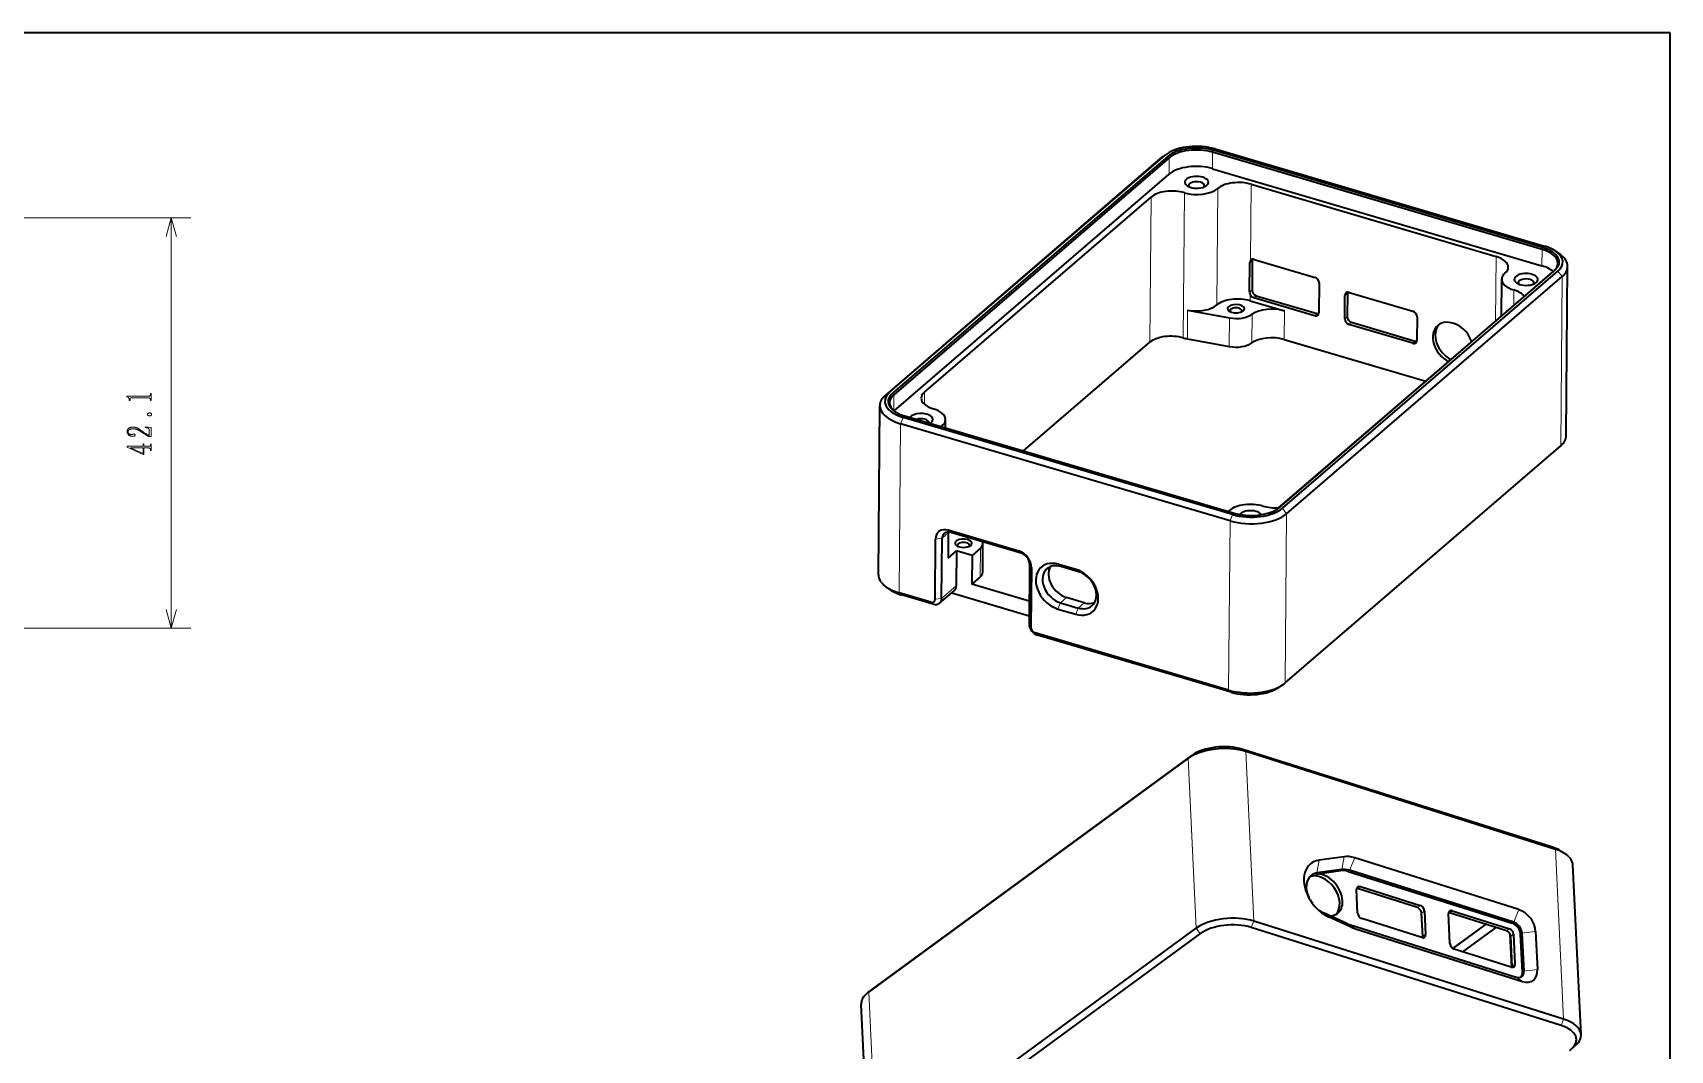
# Model space of a CAD drawing. Extents: x 20 to 415, y 10 to 290.
# Drawn here: x 247.1 to 415, y 185.6 to 290 of the extents above; entities that cross this region are included whole.
import ezdxf

# ---------------------------------------------------------------- set-up
doc = ezdxf.new("R2010")
doc.units = 0

msp = doc.modelspace()

# ---------------------------------------------------------------- linework, layer by layer
at = {"color": 7, "lineweight": 35}
for p, q in [((415, 290), (20, 290)), ((415, 10), (415, 290)), ((334.53, 252.8), (362.77, 277.13)), ((334.97, 253.11), (363.21, 277.43)), ((363.51, 277.34), (335.27, 253.02)), ((363.64, 277.17), (335.4, 252.85)), ((401.86, 267.77), (368.08, 277.74)), ((401.93, 267.97), (368.16, 277.94)), ((368.33, 278.09), (402.11, 268.12)), ((335.43, 251.2), (363.63, 275.49)), ((368.07, 276.05), (401.84, 266.09)), ((372.02, 274.45), (397.14, 267.04)), ((338.54, 253.12), (361.78, 273.14)), ((374.81, 241.22), (403.05, 265.54)), ((374.94, 241.31), (403.18, 265.64)), ((375.25, 241.22), (403.48, 265.55)), ((375.67, 240.66), (403.91, 264.99)), ((370.12, 240.57), (336.34, 250.54)), ((336.52, 250.69), (370.3, 240.72)), ((369.87, 239.92), (336.09, 249.89)), ((375.53, 223.31), (403.77, 247.63)), ((369.72, 222.56), (349.88, 228.42)), ((369.97, 222.35), (350.13, 228.2)), ((332.83, 191.58), (365.56, 215.55)), ((333.22, 191.89), (365.95, 215.85)), ((402.92, 206.44), (371.17, 216.48)), ((403.23, 206.22), (371.48, 216.25)), ((333.67, 174.17), (366.4, 198.14)), ((403.8, 188.16), (372.05, 198.2)), ((404.07, 188.81), (372.32, 198.84)), ((334.09, 173.61), (366.82, 197.57))]:
    msp.add_line(p, q, dxfattribs=at)
at = {"color": 7, "lineweight": 13, "ltscale": 0.013316}
for p, q in [((362.77, 277.13), (363.21, 277.43)), ((334.53, 252.8), (334.97, 253.11))]:
    msp.add_line(p, q, dxfattribs=at)
at = {"color": 7, "lineweight": 35, "ltscale": 0.012483}
for p, q in [((363.41, 277.58), (363, 277.3)), ((374.9, 222.85), (375.31, 223.13))]:
    msp.add_line(p, q, dxfattribs=at)
at = {"color": 7, "lineweight": 13, "ltscale": 0.005297}
for p, q in [((363.51, 277.34), (363.64, 277.17)), ((335.27, 253.02), (335.4, 252.85))]:
    msp.add_line(p, q, dxfattribs=at)
at = {"color": 7, "lineweight": 13, "ltscale": 0.042202}
for p, q in [((363.64, 277.17), (363.63, 275.49)), ((368.08, 277.74), (368.07, 276.05)), ((401.86, 267.77), (401.84, 266.09))]:
    msp.add_line(p, q, dxfattribs=at)
at = {"color": 7, "lineweight": 13, "ltscale": 0.005219}
for p, q in [((368.16, 277.94), (368.08, 277.74)), ((401.93, 267.97), (401.86, 267.77))]:
    msp.add_line(p, q, dxfattribs=at)
at = {"color": 7, "lineweight": 13, "ltscale": 0.298658}
msp.add_line((368.51, 262.07), (368.61, 274.02), dxfattribs=at)
at = {"color": 7, "lineweight": 13, "ltscale": 0.195691}
msp.add_line((372.02, 274.45), (371.96, 266.63), dxfattribs=at)
at = {"color": 7, "lineweight": 13, "ltscale": 0.372241}
msp.add_line((361.65, 258.25), (361.78, 273.14), dxfattribs=at)
at = {"color": 7, "lineweight": 13, "ltscale": 0.372242}
msp.add_line((365.07, 258.69), (365.19, 273.58), dxfattribs=at)
at = {"color": 7, "lineweight": 13}
for p, q in [((223.03, 271.01), (263.32, 271.01)), ((261.32, 228.91), (261.32, 271.01)), ((223.03, 228.91), (263.32, 228.91))]:
    msp.add_line(p, q, dxfattribs=at)
at = {"color": 7, "lineweight": 13, "ltscale": 0.165889}
msp.add_line((397.08, 260.41), (397.14, 267.04), dxfattribs=at)
at = {"color": 7, "lineweight": 35, "ltscale": 0.012484}
msp.add_line((403.3, 267.56), (403.71, 267.27), dxfattribs=at)
at = {"color": 7, "lineweight": 35, "ltscale": 0.076829}
for p, q in [((371.88, 263.37), (371.9, 266.44)), ((379.01, 264.34), (378.98, 261.27))]:
    msp.add_line(p, q, dxfattribs=at)
at = {"color": 7, "lineweight": 13, "ltscale": 0.008256}
for p, q in [((371.9, 266.44), (372.15, 266.65)), ((372.13, 263.58), (371.88, 263.37))]:
    msp.add_line(p, q, dxfattribs=at)
at = {"color": 7, "lineweight": 35, "ltscale": 0.076828}
msp.add_line((372.15, 266.65), (372.13, 263.58), dxfattribs=at)
at = {"color": 7, "lineweight": 35, "ltscale": 0.16255}
for p, q in [((372.34, 266.74), (378.58, 264.9)), ((372.56, 263.02), (378.79, 261.18))]:
    msp.add_line(p, q, dxfattribs=at)
at = {"color": 7, "lineweight": 13, "ltscale": 0.003995}
for p, q in [((403.18, 265.64), (403.05, 265.54)), ((374.94, 241.31), (374.81, 241.22))]:
    msp.add_line(p, q, dxfattribs=at)
at = {"color": 7, "lineweight": 13, "ltscale": 0.017656}
msp.add_line((403.91, 264.99), (403.48, 265.55), dxfattribs=at)
at = {"color": 7, "lineweight": 35, "ltscale": 0.433921}
for p, q in [((404.34, 248.68), (404.48, 266.04)), ((333.82, 234.4), (333.96, 251.75))]:
    msp.add_line(p, q, dxfattribs=at)
at = {"color": 7, "lineweight": 35, "ltscale": 0.094523}
msp.add_line((397.69, 260.93), (397.72, 264.71), dxfattribs=at)
at = {"color": 7, "lineweight": 13, "ltscale": 0.039773}
msp.add_line((398.96, 262.02), (398.97, 263.61), dxfattribs=at)
at = {"color": 7, "lineweight": 13, "ltscale": 0.433921}
for p, q in [((403.77, 247.63), (403.91, 264.99)), ((335.95, 232.53), (336.09, 249.89)), ((375.53, 223.31), (375.67, 240.66)), ((369.72, 222.56), (369.87, 239.92))]:
    msp.add_line(p, q, dxfattribs=at)
at = {"color": 7, "lineweight": 13, "ltscale": 0.016063}
msp.add_line((371.92, 262.51), (371.93, 263.15), dxfattribs=at)
at = {"color": 7, "lineweight": 35, "ltscale": 0.091691}
msp.add_line((371.92, 262.51), (375.44, 261.47), dxfattribs=at)
at = {"color": 7, "lineweight": 13, "ltscale": 0.008245}
for p, q in [((372.31, 262.81), (372.56, 263.02)), ((381.88, 260.86), (381.63, 260.64)), ((382.06, 260.08), (382.31, 260.3))]:
    msp.add_line(p, q, dxfattribs=at)
at = {"color": 7, "lineweight": 35, "ltscale": 0.162549}
msp.add_line((378.54, 260.97), (372.31, 262.81), dxfattribs=at)
at = {"color": 7, "lineweight": 35, "ltscale": 0.060057}
for p, q in [((381.63, 260.64), (381.65, 263.04)), ((381.9, 263.26), (381.88, 260.86))]:
    msp.add_line(p, q, dxfattribs=at)
at = {"color": 7, "lineweight": 13, "ltscale": 0.008246}
for p, q in [((381.65, 263.04), (381.9, 263.26)), ((378.79, 261.18), (378.54, 260.97)), ((388.85, 258.37), (388.6, 258.15))]:
    msp.add_line(p, q, dxfattribs=at)
at = {"color": 7, "lineweight": 35, "ltscale": 0.170452}
for p, q in [((382.08, 263.35), (388.62, 261.42)), ((382.31, 260.3), (388.85, 258.37)), ((388.6, 258.15), (382.06, 260.08))]:
    msp.add_line(p, q, dxfattribs=at)
at = {"color": 7, "lineweight": 13, "ltscale": 0.073582}
for p, q in [((365.49, 258.59), (365.51, 261.53)), ((369.79, 257.81), (369.82, 260.75))]:
    msp.add_line(p, q, dxfattribs=at)
at = {"color": 7, "lineweight": 35, "ltscale": 0.109348}
for p, q in [((365.51, 261.53), (369.82, 260.75)), ((365.49, 258.59), (369.79, 257.81))]:
    msp.add_line(p, q, dxfattribs=at)
at = {"color": 7, "lineweight": 13, "ltscale": 0.073583}
for p, q in [((372.13, 261.11), (372.1, 258.17)), ((375.44, 261.47), (375.41, 258.53)), ((344.25, 234.17), (344.27, 237.12))]:
    msp.add_line(p, q, dxfattribs=at)
at = {"color": 7, "lineweight": 35, "ltscale": 0.060056}
msp.add_line((389.05, 260.86), (389.03, 258.46), dxfattribs=at)
at = {"color": 7, "lineweight": 35, "ltscale": 0.427482}
msp.add_line((348.7, 247.09), (361.65, 258.25), dxfattribs=at)
at = {"color": 7, "lineweight": 35, "ltscale": 0.378325}
msp.add_line((375.41, 258.53), (389.93, 254.24), dxfattribs=at)
at = {"color": 7, "lineweight": 35, "ltscale": 0.001097}
msp.add_line((392.49, 256.49), (392.53, 256.49), dxfattribs=at)
at = {"color": 7, "lineweight": 13, "ltscale": 0.040362}
msp.add_line((335.4, 252.85), (335.39, 251.24), dxfattribs=at)
at = {"color": 7, "lineweight": 13, "ltscale": 0.031048}
msp.add_line((338.53, 251.88), (338.54, 253.12), dxfattribs=at)
at = {"color": 7, "lineweight": 13, "ltscale": 0.017397}
for p, q in [((336.09, 249.89), (336.34, 250.54)), ((369.87, 239.92), (370.12, 240.57)), ((352.23, 230.87), (352.48, 231.52)), ((354.05, 230.34), (354.3, 230.98))]:
    msp.add_line(p, q, dxfattribs=at)
at = {"color": 7, "lineweight": 35, "ltscale": 0.02144}
msp.add_line((340.7, 249.45), (340.7, 250.31), dxfattribs=at)
at = {"color": 7, "lineweight": 13, "ltscale": 0.003561}
msp.add_line((340.37, 249.55), (340.37, 249.69), dxfattribs=at)
at = {"color": 7, "lineweight": 13, "ltscale": 0.017655}
msp.add_line((375.67, 240.66), (375.25, 241.22), dxfattribs=at)
at = {"color": 7, "lineweight": 13, "ltscale": 0.020843}
msp.add_line((340.35, 238.13), (340.98, 238.68), dxfattribs=at)
at = {"color": 7, "lineweight": 35, "ltscale": 0.064277}
msp.add_line((340.98, 238.68), (340.96, 236.11), dxfattribs=at)
at = {"color": 7, "lineweight": 35, "ltscale": 0.188513}
for p, q in [((348.21, 236.83), (340.98, 238.96)), ((348.46, 236.61), (341.23, 238.74))]:
    msp.add_line(p, q, dxfattribs=at)
at = {"color": 7, "lineweight": 13, "ltscale": 0.008216}
for p, q in [((340.98, 238.96), (341.23, 238.74)), ((348.21, 236.83), (348.46, 236.61)), ((352.27, 235.46), (352.51, 235.24)), ((354.08, 234.92), (354.33, 234.71)), ((335.95, 232.53), (336.19, 232.32)), ((339.43, 231.36), (339.18, 231.58)), ((350.13, 228.2), (349.88, 228.42)), ((369.72, 222.56), (369.97, 222.35))]:
    msp.add_line(p, q, dxfattribs=at)
at = {"color": 7, "lineweight": 35, "ltscale": 0.154091}
for p, q in [((339.62, 231.88), (339.67, 238.05)), ((340.3, 231.97), (340.35, 238.13)), ((349.32, 235.49), (349.27, 229.32)), ((349.5, 235.14), (349.45, 228.98))]:
    msp.add_line(p, q, dxfattribs=at)
at = {"color": 7, "lineweight": 13, "ltscale": 0.017213}
for p, q in [((339.67, 238.05), (340.35, 238.13)), ((339.62, 231.88), (340.3, 231.97))]:
    msp.add_line(p, q, dxfattribs=at)
at = {"color": 7, "lineweight": 35, "ltscale": 0.028629}
msp.add_line((340.96, 236.11), (341.83, 236.85), dxfattribs=at)
at = {"color": 7, "lineweight": 35, "ltscale": 0.089814}
msp.add_line((341.83, 236.85), (341.8, 233.26), dxfattribs=at)
at = {"color": 7, "lineweight": 35, "ltscale": 0.041506}
msp.add_line((343.42, 236.38), (341.83, 236.85), dxfattribs=at)
at = {"color": 7, "lineweight": 35, "ltscale": 0.028034}
msp.add_line((344.27, 237.12), (343.42, 236.38), dxfattribs=at)
at = {"color": 7, "lineweight": 35, "ltscale": 0.073583}
for p, q in [((344.52, 234.67), (344.54, 237.61)), ((343.42, 236.38), (343.4, 233.44))]:
    msp.add_line(p, q, dxfattribs=at)
at = {"color": 7, "lineweight": 13, "ltscale": 0.009722}
for p, q in [((349.5, 235.14), (349.32, 235.49)), ((349.45, 228.98), (349.27, 229.32))]:
    msp.add_line(p, q, dxfattribs=at)
at = {"color": 7, "lineweight": 35, "ltscale": 0.04741}
for p, q in [((354.08, 234.92), (352.27, 235.46)), ((354.92, 231.52), (353.11, 232.06)), ((352.23, 230.87), (354.05, 230.34)), ((352.48, 231.52), (354.3, 230.98))]:
    msp.add_line(p, q, dxfattribs=at)
at = {"color": 7, "lineweight": 35, "ltscale": 0.047411}
msp.add_line((354.33, 234.71), (352.51, 235.24), dxfattribs=at)
at = {"color": 7, "lineweight": 35, "ltscale": 0.028033}
msp.add_line((344.25, 234.17), (343.4, 233.44), dxfattribs=at)
at = {"color": 7, "lineweight": 35, "ltscale": 0.153453}
msp.add_line((349.29, 231.7), (343.4, 233.44), dxfattribs=at)
at = {"color": 7, "lineweight": 35, "ltscale": 0.012485}
msp.add_line((335, 232.87), (334.59, 233.16), dxfattribs=at)
at = {"color": 7, "lineweight": 35, "ltscale": 0.084357}
msp.add_line((339.18, 231.58), (335.95, 232.53), dxfattribs=at)
at = {"color": 7, "lineweight": 35, "ltscale": 0.084356}
msp.add_line((339.43, 231.36), (336.19, 232.32), dxfattribs=at)
at = {"color": 7, "lineweight": 35, "ltscale": 0.049471}
msp.add_line((340.09, 231.47), (341.59, 232.76), dxfattribs=at)
at = {"color": 7, "lineweight": 13, "ltscale": 0.049471}
msp.add_line((340.3, 231.97), (341.8, 233.26), dxfattribs=at)
at = {"color": 7, "lineweight": 35, "ltscale": 0.207159}
msp.add_line((341.33, 232.53), (349.27, 230.19), dxfattribs=at)
at = {"color": 7, "lineweight": 13, "ltscale": 0.020613}
for p, q in [((352.48, 231.52), (353.11, 232.06)), ((354.3, 230.98), (354.92, 231.52))]:
    msp.add_line(p, q, dxfattribs=at)
at = {"color": 7, "lineweight": 13, "ltscale": 0.01231}
for p, q in [((365.56, 215.55), (365.95, 215.85)), ((332.83, 191.58), (333.22, 191.89))]:
    msp.add_line(p, q, dxfattribs=at)
at = {"color": 7, "lineweight": 13, "ltscale": 0.435742}
for p, q in [((366.4, 198.14), (365.56, 215.55)), ((404.07, 188.81), (403.23, 206.22)), ((333.67, 174.17), (332.83, 191.58))]:
    msp.add_line(p, q, dxfattribs=at)
at = {"color": 7, "lineweight": 13, "ltscale": 0.009545}
msp.add_line((371.48, 216.25), (371.17, 216.48), dxfattribs=at)
at = {"color": 7, "lineweight": 13, "ltscale": 0.435741}
msp.add_line((372.32, 198.84), (371.48, 216.25), dxfattribs=at)
at = {"color": 7, "lineweight": 13, "ltscale": 0.03358}
for p, q in [((379, 205.12), (378.77, 203.8)), ((381.56, 205.47), (381.33, 204.15))]:
    msp.add_line(p, q, dxfattribs=at)
at = {"color": 7, "lineweight": 35, "ltscale": 0.064606}
for p, q in [((381.56, 205.47), (379, 205.12)), ((378.63, 203.69), (381.19, 204.04))]:
    msp.add_line(p, q, dxfattribs=at)
at = {"color": 7, "lineweight": 13, "ltscale": 0.034994}
for p, q in [((382.65, 205.36), (382.12, 204.07)), ((399.48, 200.04), (398.95, 198.75))]:
    msp.add_line(p, q, dxfattribs=at)
at = {"color": 7, "lineweight": 35, "ltscale": 0.441286}
for p, q in [((399.48, 200.04), (382.65, 205.36)), ((381.97, 203.96), (398.8, 198.64)), ((398.95, 198.75), (382.12, 204.07))]:
    msp.add_line(p, q, dxfattribs=at)
at = {"color": 7, "lineweight": 13, "ltscale": 0.009544}
msp.add_line((403.23, 206.22), (402.92, 206.44), dxfattribs=at)
at = {"color": 7, "lineweight": 35, "ltscale": 0.01264}
msp.add_line((403.78, 206.05), (404.2, 205.78), dxfattribs=at)
at = {"color": 7, "lineweight": 13, "ltscale": 0.004488}
for p, q in [((378.77, 203.8), (378.63, 203.69)), ((399.99, 193.71), (399.85, 193.61))]:
    msp.add_line(p, q, dxfattribs=at)
at = {"color": 7, "lineweight": 35, "ltscale": 0.064605}
msp.add_line((381.33, 204.15), (378.77, 203.8), dxfattribs=at)
at = {"color": 7, "lineweight": 13, "ltscale": 0.004487}
for p, q in [((381.33, 204.15), (381.19, 204.04)), ((382.12, 204.07), (381.97, 203.96)), ((398.95, 198.75), (398.8, 198.64)), ((399.8, 197.62), (399.66, 197.52))]:
    msp.add_line(p, q, dxfattribs=at)
at = {"color": 7, "lineweight": 35, "ltscale": 0.435741}
msp.add_line((405.85, 187.21), (405.01, 204.62), dxfattribs=at)
at = {"color": 7, "lineweight": 35, "ltscale": 0.060309}
for p, q in [((382.95, 199.68), (382.84, 202.09)), ((389.8, 199.89), (389.91, 197.48)), ((389.63, 197.27), (389.51, 199.68))]:
    msp.add_line(p, q, dxfattribs=at)
at = {"color": 7, "lineweight": 13, "ltscale": 0.008974}
for p, q in [((382.94, 202.19), (383.23, 202.4)), ((389.37, 200.46), (389.08, 200.24)), ((389.51, 199.68), (389.8, 199.89)), ((392.36, 199.72), (392.65, 199.93)), ((389.91, 197.48), (389.63, 197.27)), ((398.51, 198.08), (398.22, 197.87))]:
    msp.add_line(p, q, dxfattribs=at)
at = {"color": 7, "lineweight": 35, "ltscale": 0.161143}
for p, q in [((389.08, 200.24), (382.94, 202.19)), ((383.23, 202.4), (389.37, 200.46)), ((389.53, 197.18), (383.38, 199.12))]:
    msp.add_line(p, q, dxfattribs=at)
at = {"color": 7, "lineweight": 35, "ltscale": 0.153672}
for p, q in [((392.65, 199.93), (398.51, 198.08)), ((398.22, 197.87), (392.36, 199.72))]:
    msp.add_line(p, q, dxfattribs=at)
at = {"color": 7, "lineweight": 13, "ltscale": 0.017674}
msp.add_line((366.4, 198.14), (366.82, 197.57), dxfattribs=at)
at = {"color": 7, "lineweight": 13, "ltscale": 0.017496}
for p, q in [((372.32, 198.84), (372.05, 198.2)), ((404.07, 188.81), (403.8, 188.16))]:
    msp.add_line(p, q, dxfattribs=at)
at = {"color": 7, "lineweight": 35, "ltscale": 0.065452}
for p, q in [((381.84, 198.61), (379.46, 199.7)), ((382.36, 198.21), (379.97, 199.29))]:
    msp.add_line(p, q, dxfattribs=at)
at = {"color": 7, "lineweight": 13, "ltscale": 0.016314}
for p, q in [((379.97, 199.29), (379.46, 199.7)), ((382.36, 198.21), (381.84, 198.61))]:
    msp.add_line(p, q, dxfattribs=at)
at = {"color": 7, "lineweight": 35, "ltscale": 0.448524}
for p, q in [((382.11, 198.51), (399.22, 193.1)), ((382.73, 198.07), (399.84, 192.66))]:
    msp.add_line(p, q, dxfattribs=at)
at = {"color": 7, "lineweight": 13, "ltscale": 0.019089}
for p, q in [((382.73, 198.07), (382.11, 198.51)), ((399.84, 192.66), (399.22, 193.1))]:
    msp.add_line(p, q, dxfattribs=at)
at = {"color": 7, "lineweight": 35, "ltscale": 0.077152}
for p, q in [((392.41, 196.55), (392.26, 199.63)), ((398.94, 197.52), (399.08, 194.44))]:
    msp.add_line(p, q, dxfattribs=at)
at = {"color": 7, "lineweight": 35, "ltscale": 0.105246}
msp.add_line((396.09, 198.54), (392.69, 196.06), dxfattribs=at)
at = {"color": 7, "lineweight": 35, "ltscale": 0.1053}
msp.add_line((396.1, 198.54), (392.7, 196.05), dxfattribs=at)
at = {"color": 7, "lineweight": 35, "ltscale": 0.10604}
msp.add_line((393.74, 195.7), (397.16, 198.2), dxfattribs=at)
at = {"color": 7, "lineweight": 35, "ltscale": 0.084892}
msp.add_line((398.76, 194.12), (398.6, 197.51), dxfattribs=at)
at = {"color": 7, "lineweight": 13, "ltscale": 0.008986}
for p, q in [((398.65, 197.31), (398.94, 197.52)), ((399.08, 194.44), (398.79, 194.22))]:
    msp.add_line(p, q, dxfattribs=at)
at = {"color": 7, "lineweight": 35, "ltscale": 0.077151}
msp.add_line((398.79, 194.22), (398.65, 197.31), dxfattribs=at)
at = {"color": 7, "lineweight": 35, "ltscale": 0.097798}
for p, q in [((399.85, 193.61), (399.66, 197.52)), ((401.2, 197.79), (401.38, 193.88))]:
    msp.add_line(p, q, dxfattribs=at)
at = {"color": 7, "lineweight": 13, "ltscale": 0.035082}
for p, q in [((401.2, 197.79), (399.8, 197.62)), ((401.38, 193.88), (399.99, 193.71))]:
    msp.add_line(p, q, dxfattribs=at)
at = {"color": 7, "lineweight": 35, "ltscale": 0.097797}
msp.add_line((399.8, 197.62), (399.99, 193.71), dxfattribs=at)
at = {"color": 7, "lineweight": 35, "ltscale": 0.153673}
msp.add_line((398.7, 194.13), (392.84, 195.98), dxfattribs=at)
at = {"color": 7, "lineweight": 35, "ltscale": 0.012641}
for p, q in [((333.14, 191.83), (332.74, 191.52)), ((404.76, 185.67), (405.15, 185.98))]:
    msp.add_line(p, q, dxfattribs=at)
at = {"color": 7, "lineweight": 35, "ltscale": 0.435742}
msp.add_line((332.88, 172.88), (332.04, 190.29), dxfattribs=at)
at = {"color": 7, "lineweight": 13}
for points in [[(261.84, 269.08), (261.32, 271.01), (260.8, 269.08)], [(260.8, 230.84), (261.32, 228.91), (261.84, 230.84)]]:
    msp.add_lwpolyline(points, dxfattribs=at)
for points in [[(256.78, 252.7), (258.95, 252.7), (258.97, 252.7), (258.99, 252.7), (259.01, 252.7), (259.03, 252.7), (259.05, 252.71), (259.07, 252.71), (259.08, 252.72), (259.1, 252.73), (259.11, 252.74), (259.12, 252.75), (259.13, 252.76), (259.14, 252.77), (259.15, 252.78), (259.16, 252.79), (259.16, 252.81), (259.17, 252.82), (259.17, 252.84), (259.18, 252.86), (259.18, 252.88), (259.18, 252.9), (259.18, 253), (259.26, 253), (259.26, 252.27), (259.18, 252.27), (259.18, 252.35), (259.18, 252.37), (259.18, 252.39), (259.17, 252.41), (259.17, 252.42), (259.16, 252.44), (259.16, 252.45), (259.15, 252.46), (259.14, 252.48), (259.13, 252.49), (259.12, 252.5), (259.11, 252.5), (259.1, 252.51), (259.08, 252.52), (259.07, 252.52), (259.05, 252.53), (259.03, 252.53), (259.01, 252.53), (258.99, 252.54), (258.97, 252.54), (258.95, 252.54), (257.22, 252.54), (257.21, 252.54), (257.2, 252.54), (257.19, 252.54), (257.18, 252.53), (257.17, 252.53), (257.16, 252.53), (257.15, 252.53), (257.14, 252.52), (257.14, 252.52), (257.13, 252.52), (257.12, 252.51), (257.12, 252.51), (257.11, 252.5), (257.11, 252.49), (257.1, 252.49), (257.1, 252.48), (257.1, 252.47), (257.09, 252.46), (257.09, 252.45), (257.09, 252.44), (257.09, 252.27), (257.01, 252.27), (257.01, 252.35), (257.01, 252.37), (257.01, 252.4), (257, 252.42), (257, 252.44), (256.99, 252.46), (256.99, 252.48), (256.98, 252.49), (256.97, 252.51), (256.96, 252.53), (256.95, 252.55), (256.94, 252.56), (256.93, 252.58), (256.91, 252.59), (256.9, 252.6), (256.88, 252.61), (256.86, 252.63), (256.84, 252.64), (256.82, 252.65), (256.8, 252.66), (256.78, 252.67)], [(259.31, 250.85), (259.31, 250.84), (259.31, 250.83), (259.3, 250.81), (259.3, 250.8), (259.29, 250.79), (259.29, 250.78), (259.28, 250.77), (259.27, 250.76), (259.26, 250.75), (259.25, 250.74), (259.24, 250.73), (259.23, 250.72), (259.21, 250.72), (259.2, 250.71), (259.18, 250.71), (259.17, 250.7), (259.15, 250.7), (259.13, 250.7), (259.11, 250.7), (259.09, 250.7), (259.07, 250.7), (259.06, 250.7), (259.04, 250.7), (259.02, 250.7), (259, 250.71), (258.99, 250.71), (258.97, 250.72), (258.96, 250.72), (258.95, 250.73), (258.94, 250.74), (258.93, 250.75), (258.92, 250.76), (258.91, 250.77), (258.9, 250.78), (258.89, 250.79), (258.89, 250.8), (258.88, 250.81), (258.88, 250.83), (258.88, 250.84), (258.88, 250.85), (258.88, 250.86), (258.88, 250.87), (258.88, 250.89), (258.89, 250.9), (258.9, 250.91), (258.9, 250.92), (258.91, 250.93), (258.92, 250.93), (258.93, 250.94), (258.94, 250.95), (258.96, 250.96), (258.97, 250.97), (258.98, 250.97), (259, 250.98), (259.01, 250.98), (259.03, 250.99), (259.04, 250.99), (259.06, 250.99), (259.08, 250.99), (259.09, 251), (259.11, 250.99), (259.13, 250.99), (259.15, 250.99), (259.17, 250.99), (259.18, 250.98), (259.2, 250.98), (259.21, 250.97), (259.23, 250.97), (259.24, 250.96), (259.25, 250.95), (259.26, 250.94), (259.27, 250.93), (259.28, 250.93), (259.29, 250.92), (259.29, 250.91), (259.3, 250.9), (259.3, 250.89), (259.31, 250.87), (259.31, 250.86)], [(257.42, 249.37), (257.37, 249.37), (257.32, 249.36), (257.28, 249.36), (257.24, 249.35), (257.2, 249.35), (257.16, 249.34), (257.12, 249.33), (257.09, 249.32), (257.06, 249.3), (257.03, 249.29), (257, 249.27), (256.98, 249.25), (256.96, 249.23), (256.94, 249.21), (256.93, 249.19), (256.92, 249.17), (256.91, 249.14), (256.9, 249.11), (256.89, 249.08), (256.89, 249.05), (256.89, 249.03), (256.9, 249.01), (256.9, 248.99), (256.91, 248.97), (256.92, 248.95), (256.93, 248.93), (256.94, 248.91), (256.95, 248.89), (256.97, 248.87), (256.99, 248.85), (257.01, 248.84), (257.03, 248.82), (257.05, 248.81), (257.07, 248.8), (257.09, 248.79), (257.12, 248.78), (257.14, 248.77), (257.17, 248.77), (257.19, 248.77), (257.22, 248.77), (257.24, 248.77), (257.26, 248.77), (257.27, 248.77), (257.29, 248.77), (257.3, 248.78), (257.31, 248.78), (257.33, 248.78), (257.34, 248.79), (257.35, 248.8), (257.36, 248.8), (257.38, 248.81), (257.39, 248.82), (257.4, 248.82), (257.41, 248.83), (257.42, 248.83), (257.43, 248.83), (257.44, 248.83), (257.46, 248.84), (257.47, 248.84), (257.48, 248.84), (257.49, 248.84), (257.51, 248.84), (257.52, 248.84), (257.53, 248.83), (257.54, 248.83), (257.55, 248.83), (257.56, 248.82), (257.57, 248.82), (257.58, 248.82), (257.59, 248.81), (257.59, 248.8), (257.6, 248.8), (257.6, 248.79), (257.61, 248.78), (257.61, 248.78), (257.62, 248.77), (257.62, 248.76), (257.62, 248.75), (257.62, 248.75), (257.62, 248.74), (257.62, 248.72), (257.62, 248.71), (257.62, 248.7), (257.61, 248.69), (257.61, 248.68), (257.6, 248.67), (257.6, 248.66), (257.59, 248.65), (257.58, 248.64), (257.57, 248.63), (257.56, 248.62), (257.55, 248.62), (257.54, 248.61), (257.52, 248.61), (257.51, 248.6), (257.49, 248.6), (257.47, 248.6), (257.45, 248.6), (257.43, 248.6), (257.41, 248.6), (257.35, 248.6), (257.29, 248.6), (257.24, 248.61), (257.19, 248.62), (257.14, 248.63), (257.1, 248.65), (257.06, 248.67), (257.02, 248.69), (256.98, 248.72), (256.95, 248.75), (256.92, 248.78), (256.89, 248.81), (256.87, 248.84), (256.85, 248.87), (256.83, 248.9), (256.82, 248.93), (256.81, 248.97), (256.8, 249), (256.79, 249.03), (256.79, 249.07), (256.8, 249.11), (256.8, 249.16), (256.81, 249.2), (256.82, 249.24), (256.84, 249.28), (256.86, 249.31), (256.88, 249.34), (256.9, 249.37), (256.93, 249.4), (256.96, 249.42), (257, 249.45), (257.04, 249.47), (257.08, 249.48), (257.12, 249.5), (257.16, 249.51), (257.2, 249.52), (257.25, 249.53), (257.29, 249.53), (257.34, 249.54), (257.39, 249.54), (257.43, 249.54), (257.46, 249.54), (257.5, 249.53), (257.53, 249.53), (257.56, 249.53), (257.6, 249.52), (257.63, 249.51), (257.67, 249.51), (257.7, 249.5), (257.74, 249.49), (257.77, 249.48), (257.8, 249.47), (257.84, 249.45), (257.87, 249.44), (257.9, 249.42), (257.94, 249.4), (257.97, 249.38), (258, 249.36), (258.03, 249.33), (258.06, 249.31), (258.14, 249.25), (258.22, 249.2), (258.29, 249.15), (258.36, 249.1), (258.43, 249.06), (258.49, 249.01), (258.55, 248.97), (258.61, 248.93), (258.66, 248.9), (258.71, 248.87), (258.76, 248.84), (258.81, 248.81), (258.85, 248.78), (258.89, 248.76), (258.92, 248.74), (258.96, 248.72), (258.98, 248.71), (259.01, 248.7), (259.03, 248.69), (259.05, 248.68), (259.05, 249.27), (259.05, 249.29), (259.05, 249.31), (259.04, 249.32), (259.03, 249.34), (259.03, 249.36), (259.01, 249.37), (259, 249.39), (258.99, 249.4), (258.97, 249.41), (258.95, 249.42), (258.93, 249.43), (258.91, 249.45), (258.88, 249.45), (258.85, 249.46), (258.83, 249.47), (258.79, 249.48), (258.76, 249.48), (258.73, 249.49), (258.69, 249.49), (258.65, 249.5), (258.65, 249.57), (259.26, 249.5), (259.26, 248.57), (259.08, 248.57), (259.05, 248.58), (259.02, 248.59), (259, 248.61), (258.96, 248.62), (258.93, 248.64), (258.9, 248.66), (258.86, 248.67), (258.83, 248.69), (258.79, 248.72), (258.75, 248.74), (258.71, 248.76), (258.67, 248.79), (258.62, 248.81), (258.58, 248.84), (258.53, 248.87), (258.48, 248.9), (258.44, 248.93), (258.38, 248.97), (258.33, 249), (258.28, 249.04), (258.23, 249.07), (258.18, 249.1), (258.14, 249.13), (258.09, 249.16), (258.04, 249.19), (258, 249.21), (257.95, 249.23), (257.91, 249.25), (257.87, 249.27), (257.82, 249.29), (257.78, 249.3), (257.74, 249.32), (257.7, 249.33), (257.66, 249.34), (257.61, 249.35), (257.58, 249.35), (257.54, 249.36), (257.5, 249.36), (257.46, 249.37)], [(258.99, 247.57), (259.01, 247.57), (259.03, 247.57), (259.05, 247.57), (259.06, 247.57), (259.08, 247.58), (259.09, 247.58), (259.11, 247.58), (259.12, 247.59), (259.13, 247.6), (259.14, 247.6), (259.14, 247.61), (259.15, 247.62), (259.16, 247.63), (259.16, 247.64), (259.17, 247.65), (259.17, 247.66), (259.18, 247.67), (259.18, 247.68), (259.18, 247.7), (259.18, 247.71), (259.18, 247.8), (259.26, 247.8), (259.26, 247.14), (259.18, 247.14), (259.18, 247.25), (259.18, 247.27), (259.18, 247.28), (259.18, 247.3), (259.17, 247.31), (259.17, 247.32), (259.16, 247.33), (259.16, 247.34), (259.15, 247.35), (259.14, 247.36), (259.14, 247.37), (259.13, 247.37), (259.12, 247.38), (259.11, 247.38), (259.09, 247.39), (259.08, 247.39), (259.06, 247.39), (259.05, 247.39), (259.03, 247.39), (259.01, 247.4), (258.99, 247.4), (258.52, 247.4), (258.52, 246.74), (258.45, 246.74), (256.79, 247.47), (256.79, 247.57), (258.44, 247.57), (258.44, 247.84), (258.52, 247.84), (258.52, 247.57)], [(257.15, 247.4), (258.44, 246.82), (258.44, 247.4)]]:
    msp.add_lwpolyline(points, close=True, dxfattribs=at)
at = {"color": 7, "lineweight": 35}
for centre, radius, start, end in [((372.26, 266.44), 0.354, 148.6964, 180.5703), ((372.4, 263.37), 0.521, 180.4952, 205.0278), ((341.85, 238.67), 0.861, 172.7574, 179.6041), ((398.06, 197.27), 0.585, 3.5083, 25.6111), ((398.38, 194.2), 0.412, 347.7036, 3.1884)]:
    msp.add_arc(centre, radius, start, end, dxfattribs=at)
for centre, major_axis, ratio, start_param, end_param in [((366.45, 276.04), (4.25, -0.04), 0.500601, 2.524835, 2.622408), ((366.46, 276.47), (3.75, -0.03), 0.500601, 2.524835, 2.622408), ((366.46, 276.47), (3.75, -0.03), 0.500601, 1.051611, 2.524835), ((366.46, 276.47), (3.4, -0.03), 0.500601, 1.051611, 2.622408), ((366.45, 276.34), (3.25, -0.03), 0.500601, 1.051611, 2.622408), ((366.44, 274.66), (3.25, -0.03), 0.500601, 1.051611, 2.622408), ((363.94, 272.5), (2.5, -0.02), 0.500601, 1.051611, 2.622408), ((366.44, 274.66), (1.21, -0.01), 0.500601, 5.666539, 10.041462), ((366.44, 274.66), (2.5, -0.02), 0.500601, 4.193204, 5.764), ((366.44, 274.66), (1.21, -0.01), 0.500601, 3.758277, 5.264), ((366.44, 274.31), (0.81, -0.007), 0.500601, 0.000008, 3.141601), ((366.44, 274.31), (0.81, -0.007), 0.500601, 3.141601, 3.43955), ((366.44, 274.66), (1.21, -0.01), 0.500601, 5.264, 5.666539), ((366.44, 274.31), (0.81, -0.007), 0.500601, 5.98534, 6.283193), ((370.77, 273.38), (2.5, -0.02), 0.500601, 1.051611, 2.622408), ((395.89, 265.96), (2.5, -0.02), 0.500601, 6.283155, 7.334797), ((400.23, 266.37), (3.25, -0.03), 0.500601, 6.283155, 7.334797), ((400.23, 266.5), (3.4, -0.03), 0.500601, 5.764, 7.334796), ((400.23, 266.5), (3.75, -0.03), 0.500601, 0.61662, 1.051611), ((400.23, 266.5), (3.75, -0.03), 0.500601, 5.764, 6.899805), ((400.23, 266.07), (4.25, -0.04), 0.500601, 6.283155, 6.899805), ((372.34, 266.31), (-0.326, 0.379), 0.751602, 0.000015, 0.22483), ((372.34, 266.31), (-0.326, 0.379), 0.751602, 5.421521, 6.2832), ((372.59, 266.53), (-0.326, 0.379), 0.751602, 0.454102, 0.709132), ((400.22, 264.69), (2.5, -0.02), 0.500601, 2.622408, 3.141562), ((395.89, 265.96), (2.5, -0.02), 0.500601, 5.764, 6.283155), ((400.22, 264.69), (1.21, -0.01), 0.500601, 5.666539, 10.041462), ((400.22, 264.69), (3.25, -0.03), 0.500601, 0.545047, 1.051611), ((400.23, 266.37), (3.25, -0.03), 0.500601, 5.764, 6.283155), ((400.23, 266.07), (4.25, -0.04), 0.500601, 5.764, 6.283155), ((372.56, 263.45), (-0.326, 0.379), 0.751602, 0.709132, 2.279928), ((378.57, 264.47), (-0.326, 0.379), 0.751602, 3.850725, 5.421521), ((400.22, 264.69), (2.5, -0.02), 0.500601, 3.141562, 4.193204), ((397.72, 262.53), (2.5, -0.02), 0.500601, 0.369106, 1.051611), ((400.22, 264.69), (1.21, -0.01), 0.500601, 3.758277, 5.264), ((400.22, 264.34), (0.81, -0.007), 0.500601, 0.000008, 3.141601), ((400.22, 264.34), (0.81, -0.007), 0.500601, 3.141601, 3.43955), ((400.22, 264.69), (1.21, -0.01), 0.500601, 5.264, 5.666539), ((400.22, 264.34), (0.81, -0.007), 0.500601, 5.98534, 6.283193), ((366.34, 262.71), (2.5, -0.02), 0.500601, 4.378746, 5.764), ((370.67, 261.43), (2.5, -0.02), 0.500601, 1.051547, 2.622408), ((370.48, 261.69), (0.865, -0.007), 0.500601, 5.666539, 10.041462), ((372.31, 263.24), (-0.326, 0.379), 0.751602, 1.193434, 2.279928), ((382.08, 262.92), (-0.326, 0.379), 0.751602, 0.000015, 0.709132), ((382.08, 262.92), (-0.326, 0.379), 0.751602, 5.421521, 6.2832), ((382.33, 263.13), (-0.326, 0.379), 0.751602, 0.454421, 0.709132), ((370.48, 261.69), (0.865, -0.007), 0.500601, 3.758277, 5.264), ((370.48, 261.69), (2, -0.02), 0.500601, 4.378746, 5.686144), ((370.48, 261.47), (0.615, -0.005), 0.500601, 0.000008, 3.141601), ((370.48, 261.47), (0.615, -0.005), 0.500601, 3.141601, 3.49294), ((370.48, 261.69), (0.865, -0.007), 0.500601, 5.264, 5.666539), ((370.48, 261.47), (0.615, -0.005), 0.500601, 5.932984, 6.283193), ((374.19, 260.39), (2.5, -0.02), 0.500601, 1.051611, 2.544551), ((378.55, 261.4), (-0.326, 0.379), 0.751602, 2.279928, 3.141608), ((378.8, 261.61), (-0.326, 0.379), 0.751602, 2.279928, 2.687693), ((378.55, 261.4), (-0.326, 0.379), 0.751602, 3.141608, 3.850725), ((382.06, 260.51), (-0.326, 0.379), 0.751602, 0.709132, 2.279928), ((382.31, 260.73), (-0.326, 0.379), 0.751602, 0.709132, 2.279928), ((388.62, 260.99), (-0.326, 0.379), 0.751602, 3.850725, 5.421521), ((392.71, 258.15), (-1.55, 1.8), 0.751602, 4.207555, 6.283145), ((363.82, 257.61), (2.5, -0.02), 0.500601, 1.051611, 2.622408), ((366.32, 259.77), (2.5, -0.02), 0.500601, 4.193204, 4.378746), ((374.16, 257.45), (2.5, -0.02), 0.500601, 1.051611, 2.544551), ((392.71, 258.15), (-1.55, 1.8), 0.751602, 6.283145, 8.35883), ((392.96, 258.37), (1.55, -1.8), 0.751602, 3.233881, 5.217233), ((370.45, 258.75), (2, -0.02), 0.500601, 4.378746, 5.686144), ((388.6, 258.58), (-0.326, 0.379), 0.751602, 2.279928, 3.141608), ((388.85, 258.8), (-0.326, 0.379), 0.751602, 2.279928, 2.687693), ((388.6, 258.58), (-0.326, 0.379), 0.751602, 3.141608, 3.850725), ((338.21, 251.72), (4.25, -0.04), 0.500601, 2.622408, 3.141562), ((338.22, 252.15), (3.75, -0.03), 0.500601, 2.622408, 4.193204), ((338.22, 252.15), (3.4, -0.03), 0.500601, 2.622408, 3.758213), ((338.22, 252.02), (3.25, -0.03), 0.500601, 3.141562, 3.724244), ((338.22, 252.02), (3.25, -0.03), 0.500601, 2.622408, 3.141562), ((340.7, 252.49), (2.5, -0.02), 0.500601, 2.622408, 3.141562), ((340.7, 252.49), (2.5, -0.02), 0.500601, 3.141562, 4.193204), ((338.21, 251.72), (4.25, -0.04), 0.500601, 3.141562, 4.193204), ((338.22, 252.15), (3.4, -0.03), 0.500601, 3.758213, 4.193204), ((338.2, 250.33), (1.21, -0.01), 0.500601, 5.666539, 9.111105), ((338.2, 249.99), (0.81, -0.007), 0.500601, 0.000008, 2.171133), ((338.2, 250.33), (2.5, -0.02), 0.500601, 6.283155, 7.334797), ((338.2, 250.33), (2.5, -0.02), 0.500601, 5.764, 6.283155), ((338.2, 249.99), (0.81, -0.007), 0.500601, 6.216124, 6.283193), ((338.2, 250.33), (1.21, -0.01), 0.500601, 5.558456, 5.666539), ((342.53, 249.06), (2.5, -0.02), 0.500601, 2.622408, 2.721392), ((400.09, 248.72), (4.25, -0.04), 0.500601, 5.764, 6.283155), ((371.98, 240.36), (2.5, -0.02), 0.500601, 1.051611, 2.622408), ((367.65, 241.64), (2.5, -0.02), 0.500601, 5.665222, 5.764), ((371.99, 241.75), (4.25, -0.04), 0.500601, 4.193204, 5.764), ((372, 242.18), (3.75, -0.03), 0.500601, 4.193204, 5.764), ((372, 242.18), (3.4, -0.03), 0.500601, 4.193204, 5.666427), ((371.98, 240.36), (1.21, -0.01), 0.500601, 0.358983, 2.782306), ((374.48, 242.52), (2.5, -0.02), 0.500601, 4.193204, 4.875715), ((372, 242.05), (3.25, -0.03), 0.500601, 5.699956, 5.764), ((372, 242.18), (3.4, -0.03), 0.500601, 5.666427, 5.764), ((340.97, 237.66), (-0.98, 1.14), 0.751602, 5.421521, 6.992317), ((341.22, 237.88), (-0.653, 0.758), 0.751602, 0.000015, 0.709132), ((341.22, 237.88), (-0.653, 0.758), 0.751602, 5.421521, 6.2832), ((342.54, 237.63), (0.865, -0.007), 0.500601, 2.122408, 3.758277), ((342.54, 237.63), (0.865, -0.007), 0.500601, 3.758277, 5.666539), ((342.54, 237.41), (0.615, -0.005), 0.500601, 0.000008, 3.141601), ((342.54, 237.41), (0.615, -0.005), 0.500601, 3.141601, 3.49294), ((342.54, 237.63), (0.865, -0.007), 0.500601, 5.666539, 8.405593), ((342.54, 237.41), (0.615, -0.005), 0.500601, 5.932984, 6.283193), ((342.54, 237.63), (2, -0.02), 0.500601, 5.764, 6.283155), ((342.54, 237.63), (2, -0.02), 0.500601, 6.283155, 6.445918), ((348.2, 235.53), (-0.98, 1.14), 0.751602, 3.850725, 5.421521), ((348.45, 235.74), (-0.653, 0.758), 0.751602, 3.850725, 5.421521), ((352.25, 233.17), (-1.73, 2.01), 0.751602, 5.421521, 8.563114), ((352.5, 233.38), (-1.4, 1.63), 0.751602, 5.421521, 6.28322), ((353.12, 233.92), (-1.4, 1.63), 0.751602, 0.258037, 2.279928), ((338.07, 234.36), (4.25, -0.04), 0.500601, 3.141562, 3.758213), ((342.52, 234.68), (2, -0.02), 0.500601, 5.764, 6.283155), ((352.5, 233.38), (-1.4, 1.63), 0.751602, 0.000035, 2.279928), ((354.06, 232.63), (-1.73, 2.01), 0.751602, 2.279928, 5.421521), ((354.31, 232.85), (-1.4, 1.63), 0.751602, 3.141627, 5.421521), ((338.07, 234.36), (4.25, -0.04), 0.500601, 3.758213, 4.193204), ((338.07, 233.93), (3.75, -0.03), 0.500601, 3.758213, 4.193204), ((339.19, 232.01), (-0.326, 0.379), 0.751602, 2.279928, 3.850725), ((339.44, 232.23), (-0.653, 0.758), 0.751602, 3.141608, 3.850725), ((340.93, 233.52), (-0.653, 0.758), 0.751602, 3.141608, 3.850725), ((339.44, 232.23), (-0.653, 0.758), 0.751602, 2.279928, 3.141608), ((354.31, 232.85), (-1.4, 1.63), 0.751602, 2.279928, 3.141627), ((354.94, 233.38), (-1.4, 1.63), 0.751602, 2.279928, 2.883431), ((350.13, 229.07), (-0.653, 0.758), 0.751602, 0.709132, 2.279928), ((349.88, 228.85), (-0.326, 0.379), 0.751602, 0.709132, 2.279928), ((371.85, 224.39), (4.25, -0.04), 0.500601, 5.666427, 5.764), ((371.85, 224.39), (4.25, -0.04), 0.500601, 4.193204, 5.666427), ((371.85, 223.96), (3.75, -0.03), 0.500601, 4.193204, 5.666427), ((369.02, 214.45), (4.25, 0.2), 0.494267, 0.928564, 2.49936), ((369, 214.89), (3.75, 0.18), 0.494267, 0.928564, 2.49936), ((380.19, 202.08), (1.99, -2.72), 0.696109, 2.780498, 4.465563), ((382.8, 202.32), (2.07, -2.82), 0.696109, 2.382235, 2.780498), ((400.75, 204.85), (3.75, 0.18), 0.494267, 0.604935, 0.928564), ((400.77, 204.42), (4.25, 0.2), 0.494267, 0.604935, 0.928564), ((400.77, 204.42), (4.25, 0.2), 0.494267, 0.000001, 0.604935), ((379.62, 201.66), (1.4, -1.92), 0.696109, 3.141561, 4.416198), ((379.18, 201.34), (-1.4, 1.92), 0.696109, 3.250243, 6.119635), ((379.62, 201.66), (1.4, -1.92), 0.696109, 2.780498, 3.141561), ((379.47, 201.55), (1.4, -1.92), 0.696109, 0.811439, 2.780498), ((382.08, 201.79), (-1.48, 2.02), 0.696109, 5.523828, 5.92209), ((382.22, 201.9), (1.48, -2.02), 0.696109, 2.382235, 2.780498), ((383.25, 201.96), (-0.295, 0.403), 0.696109, 0.000038, 0.811439), ((382.96, 201.75), (-0.295, 0.403), 0.696109, 5.523828, 5.742093), ((383.25, 201.96), (-0.295, 0.403), 0.696109, 5.523828, 6.283224), ((380.19, 202.08), (1.99, -2.72), 0.696109, 4.465563, 4.959552), ((379.62, 201.66), (1.4, -1.92), 0.696109, 5.008634, 5.391719), ((380.19, 202.08), (1.99, -2.72), 0.696109, 4.959552, 5.391719), ((379.47, 201.55), (1.4, -1.92), 0.696109, 6.283178, 7.094624), ((389.1, 199.81), (-0.295, 0.403), 0.696109, 3.953031, 5.523828), ((389.39, 200.02), (-0.295, 0.403), 0.696109, 3.953031, 5.523828), ((392.67, 199.5), (-0.295, 0.403), 0.696109, 0.000038, 0.811439), ((392.67, 199.5), (-0.295, 0.403), 0.696109, 5.523828, 6.283224), ((399.57, 198.3), (1.18, -1.61), 0.696109, 0.811439, 2.382235), ((369.86, 197.04), (4.25, 0.2), 0.494267, 0.928564, 2.49936), ((369.88, 196.61), (3.75, 0.18), 0.494267, 0.928564, 2.49936), ((379.47, 201.55), (1.4, -1.92), 0.696109, 5.805861, 6.283178), ((382.01, 200.68), (1.48, -2.02), 0.696109, 5.391719, 5.523828), ((382.59, 201.1), (2.07, -2.82), 0.696109, 5.391719, 5.523828), ((383.36, 199.56), (-0.295, 0.403), 0.696109, 0.811439, 2.382235), ((392.38, 199.29), (-0.295, 0.403), 0.696109, 5.523828, 5.742093), ((398.84, 197.77), (-0.591, 0.807), 0.696109, 3.953031, 5.523828), ((398.99, 197.88), (0.591, -0.807), 0.696109, 0.811439, 2.382235), ((389.51, 197.61), (-0.295, 0.403), 0.696109, 2.382235, 3.141631), ((389.22, 197.4), (-0.295, 0.403), 0.696109, 3.683495, 3.953031), ((389.51, 197.61), (-0.295, 0.403), 0.696109, 3.141631, 3.953031), ((392.82, 196.42), (-0.295, 0.403), 0.696109, 0.811439, 2.382235), ((398.24, 197.44), (-0.295, 0.403), 0.696109, 4.437334, 5.523828), ((398.53, 197.65), (-0.295, 0.403), 0.696109, 3.953031, 5.523828), ((398.68, 194.57), (-0.295, 0.403), 0.696109, 2.382235, 3.141631), ((398.68, 194.57), (-0.295, 0.403), 0.696109, 3.141631, 3.953031), ((399.18, 193.97), (0.591, -0.807), 0.696109, 5.523828, 6.283224), ((399.03, 193.87), (-0.591, 0.807), 0.696109, 3.270373, 3.953031), ((399.18, 193.97), (0.591, -0.807), 0.696109, 0.000038, 0.811439), ((399.76, 194.4), (1.18, -1.61), 0.696109, 5.523828, 7.094624), ((336.29, 190.49), (4.25, 0.2), 0.494267, 2.536703, 3.141593), ((336.29, 190.49), (4.25, 0.2), 0.494267, 2.49936, 2.536703), ((336.27, 190.92), (3.75, 0.18), 0.494267, 2.49936, 2.536703), ((401.63, 186.57), (3.75, 0.18), 0.494267, 5.678296, 7.211749), ((401.6, 187.01), (4.25, 0.2), 0.494267, 0.000001, 0.928564), ((401.6, 187.01), (4.25, 0.2), 0.494267, 5.678296, 6.283186), ((401.63, 186.57), (3.75, 0.18), 0.494267, 5.640953, 5.678296)]:
    msp.add_ellipse(centre, major_axis=major_axis, ratio=ratio, start_param=start_param, end_param=end_param, dxfattribs=at)

doc.saveas('drawing.dxf')
